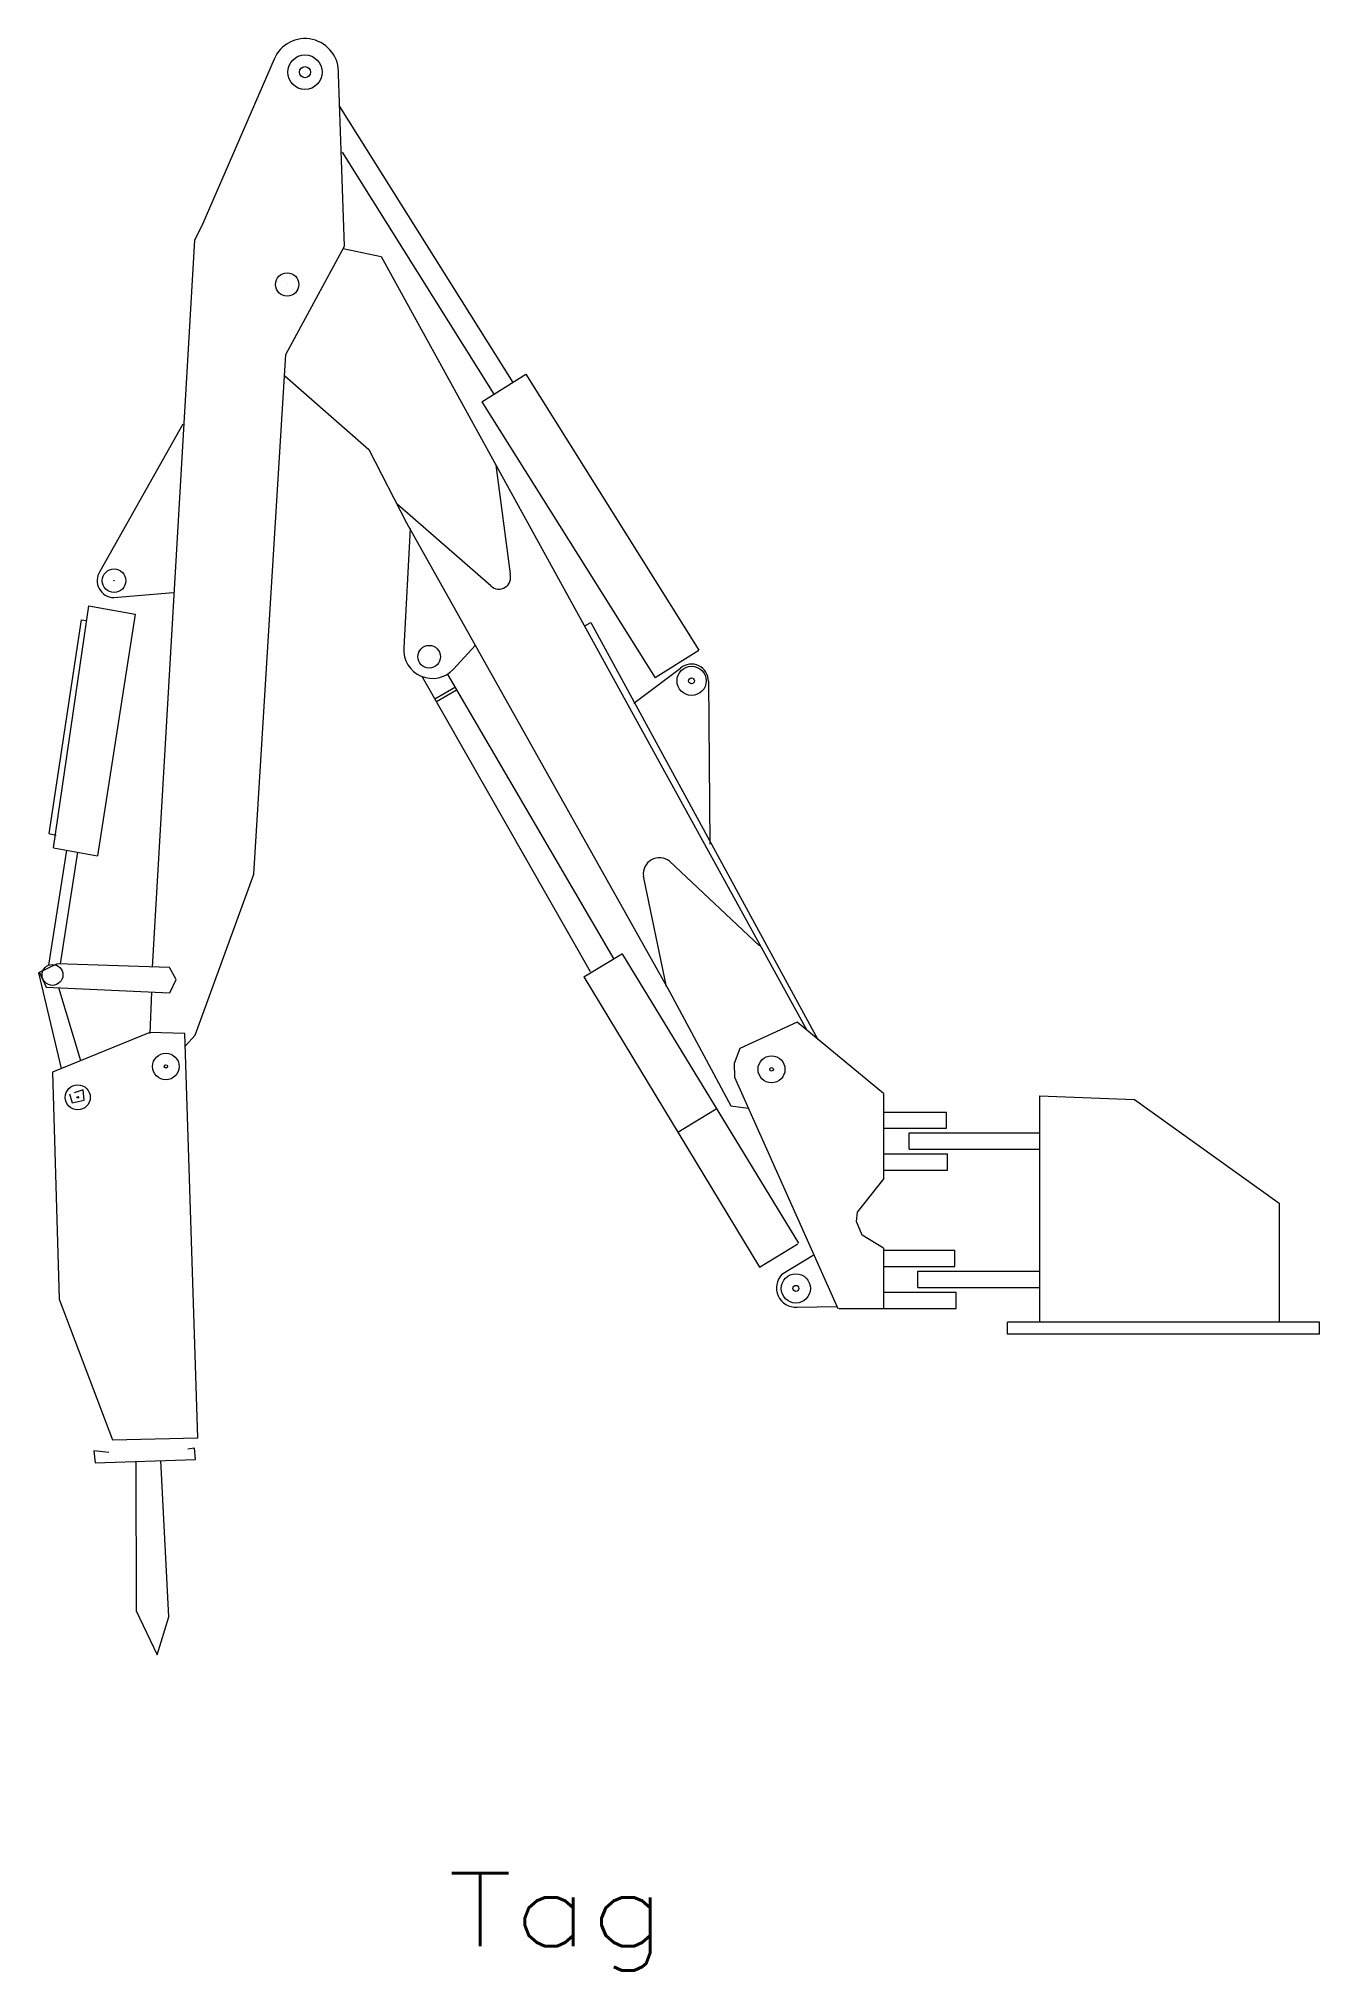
# Model space of a CAD drawing. Header units: inches. Extents: x -7.1 to 15.2, y -18.1 to 15.5.
import ezdxf
from ezdxf.enums import TextEntityAlignment as Align

# ---------------------------------------------------------------- set-up
doc = ezdxf.new("R2010")
doc.units = ezdxf.units.IN
doc.header["$MEASUREMENT"] = 0
doc.layers.get('0').update_dxf_attribs({"lineweight": 0})
doc.layers.add('MECHEQUIP', color=2, linetype='Continuous', lineweight=0, true_color=0xffff00)
doc.styles.add('_TCW_TXTSTY_1', font='TXT.SHX')

msp = doc.modelspace()

# ---------------------------------------------------------------- linework, layer by layer
at = {"layer": 'MECHEQUIP', "color": 6, "linetype": 'Continuous', "true_color": 0xff00ff}
for p, q in [((-3.037209, 15.153783), (-4.296759, 12.250743)), ((-1.809249, 11.900823), (-1.915359, 14.896203)), ((-1.895109, 14.331633), (1.119711, 9.526713)), ((-1.852179, 13.535403), (0.791661, 9.321783)), ((-4.296759, 12.250743), (-4.424739, 12.006123)), ((-4.424739, 12.006123), (-5.159409, -0.652557)), ((-2.833899, 10.010283), (-1.809249, 11.900823)), ((-1.831119, 11.861133), (-1.170969, 11.721813)), ((-1.170969, 11.721813), (6.241341, -1.751727)), ((-3.391989, 0.962583), (-2.833899, 10.010283)), ((-2.850909, 9.642543), (-1.388859, 8.360313)), ((0.583491, 9.191373), (1.346511, 9.669273)), ((1.345701, 9.669273), (4.360521, 4.864353)), ((0.583491, 9.190563), (3.598311, 4.385643)), ((-4.628049, 8.799333), (-6.071469, 6.233253)), ((-1.388859, 8.360313), (-0.729519, 7.083753)), ((0.823251, 8.088963), (1.074351, 6.193563)), ((0.739821, 5.982153), (-0.890709, 7.404513)), ((-0.729519, 7.083753), (3.848601, -1.078617)), ((-0.667149, 6.982503), (-0.778929, 4.904043)), ((-5.830899, 5.781273), (-4.792479, 5.870373)), ((-6.394659, 5.395713), (-6.960849, 1.673763)), ((-6.877419, 1.423473), (-6.265059, 5.638713)), ((-6.392229, 5.394903), (-6.306369, 5.379513)), ((-6.265059, 5.638713), (-5.455869, 5.490483)), ((-5.455869, 5.490483), (-6.115209, 1.284153)), ((2.375211, 5.289603), (2.478081, 5.347923)), ((2.478081, 5.347923), (6.434931, -1.912917)), ((0.089391, 4.532253), (0.466041, 4.943733)), ((3.598311, 4.386453), (4.360521, 4.864353)), ((-0.457359, 4.401033), (2.468361, -0.729507)), ((2.887941, -0.514857), (-0.014289, 4.452873)), ((3.229761, 3.941763), (4.043811, 4.552503)), ((0.122601, 4.218783), (-0.235419, 4.009803)), ((0.150141, 4.171803), (-0.207879, 3.962823)), ((4.528191, 4.323273), (4.554921, 1.488273)), ((-6.653859, 1.382163), (-6.968139, -0.622587)), ((-6.960849, 1.673763), (-6.831249, 1.642983)), ((-6.877419, 1.423473), (-6.115209, 1.284153)), ((-6.459459, 1.347333), (-6.764829, -0.598287)), ((3.851031, 1.189383), (5.418381, -0.284817)), ((-4.412589, -1.839207), (-3.391989, 0.962583)), ((3.795951, -0.995997), (3.396621, 0.930183)), ((-6.817479, -0.596667), (-7.138239, -0.752187)), ((-4.856469, -0.663087), (-6.817479, -0.596667)), ((-4.741449, -0.870447), (-4.856469, -0.663087)), ((2.359011, -0.824277), (3.031311, -0.417657)), ((3.029691, -0.432237), (6.097971, -5.463957)), ((-7.138239, -0.752187), (-6.745389, -2.420787)), ((-7.124469, -0.745707), (-7.008639, -1.000857)), ((-7.008639, -1.000857), (-4.855659, -1.103727)), ((-4.855659, -1.103727), (-4.741449, -0.870447)), ((2.357391, -0.825087), (5.416761, -5.877867)), ((-6.789939, -1.011387), (-6.407619, -2.283087)), ((-5.169939, -1.088337), (-5.203959, -1.809237)), ((3.848601, -1.078617), (4.920231, -3.072027)), ((6.072861, -1.614837), (5.073321, -2.073297)), ((7.577031, -2.857377), (6.072861, -1.614837)), ((-5.203959, -1.793037), (-6.896049, -2.481537)), ((-4.589979, -1.809237), (-5.203959, -1.793037)), ((-4.366419, -8.851377), (-4.589979, -1.809237)), ((-4.582689, -2.027127), (-4.412589, -1.839207)), ((5.073321, -2.073297), (4.978551, -2.331687)), ((4.978551, -2.331687), (4.980171, -2.573067)), ((-6.896049, -2.481537), (-6.781839, -6.434337)), ((4.980171, -2.573067), (6.783231, -6.597147)), ((-6.602829, -2.859807), (-6.552609, -3.020187)), ((-6.552609, -3.020187), (-6.342819, -2.968347)), ((-6.360639, -2.791767), (-6.521829, -2.842797)), ((-6.342819, -2.968347), (-6.360639, -2.791767)), ((7.577031, -2.857377), (7.576221, -4.334817)), ((10.297821, -2.897877), (10.296201, -6.835287)), ((10.297821, -2.897877), (11.949411, -2.957007)), ((11.949411, -2.957007), (14.467701, -4.764927)), ((3.993591, -3.526437), (4.665891, -3.119817)), ((4.920231, -3.072027), (5.221551, -3.113337)), ((7.577031, -3.177327), (8.672961, -3.177327)), ((8.672961, -3.460827), (8.672961, -3.177327)), ((7.576221, -3.460827), (8.672961, -3.460827)), ((8.024151, -3.825327), (8.024151, -3.541827)), ((8.024151, -3.541827), (10.297821, -3.541827)), ((7.576221, -3.906327), (8.694021, -3.906327)), ((8.024151, -3.825327), (10.297821, -3.825327)), ((8.694021, -4.189827), (8.694021, -3.906327)), ((7.124241, -4.920447), (7.589181, -4.334817)), ((7.577031, -4.189827), (8.694021, -4.189827)), ((7.109661, -5.081637), (7.124241, -4.920447)), ((14.467701, -4.764927), (14.466891, -6.836907)), ((7.208481, -5.320587), (7.109661, -5.081637)), ((7.576221, -5.550627), (7.208481, -5.320587)), ((5.415951, -5.877867), (6.088251, -5.471247)), ((5.808801, -6.003417), (6.355551, -5.672937)), ((7.576221, -5.550627), (7.575411, -6.597147)), ((7.576221, -5.584647), (8.822811, -5.584647)), ((8.822811, -5.868147), (8.822811, -5.584647)), ((7.576221, -5.868147), (8.822811, -5.868147)), ((8.174001, -6.232647), (8.174001, -5.949147)), ((8.174001, -5.949147), (10.297011, -5.949147)), ((7.576221, -6.313647), (8.843871, -6.313647)), ((8.174001, -6.232647), (10.297011, -6.232647)), ((8.843871, -6.597147), (8.843871, -6.313647)), ((-6.781839, -6.434337), (-5.851149, -8.888637)), ((6.071241, -6.576087), (6.768651, -6.564747)), ((6.799431, -6.597147), (8.843871, -6.597147)), ((9.737301, -7.044267), (9.737301, -6.836097)), ((15.169971, -6.836907), (9.737301, -6.836097)), ((15.169971, -7.045077), (9.737301, -7.044267)), ((15.169971, -7.045077), (15.169971, -6.836907)), ((-6.174339, -9.075747), (-6.155709, -9.284727)), ((-5.914329, -9.104097), (-6.174339, -9.075747)), ((-5.851149, -8.888637), (-4.366419, -8.851377)), ((-4.424739, -9.033627), (-4.538139, -9.050637)), ((-4.406919, -9.225597), (-4.424739, -9.033627)), ((-6.155709, -9.284727), (-4.406919, -9.225597)), ((-5.442909, -9.260427), (-5.436429, -11.862147)), ((-4.867809, -11.965827), (-5.010369, -9.245847)), ((-5.436429, -11.862147), (-5.072739, -12.628407)), ((-5.072739, -12.628407), (-4.867809, -11.965827))]:
    msp.add_line(p, q, dxfattribs=at)
for centre, radius in [((-2.498559, 14.929413), 0.299389), ((-2.498559, 14.929413), 0.096889), ((-2.808789, 11.232573), 0.203207), ((-2.808789, 11.232573), 0.000707), ((-5.824419, 6.074493), 0.20486), ((-5.824419, 6.074493), 0.00236), ((-0.335049, 4.750953), 0.197644), ((4.234971, 4.329753), 0.253913), ((4.234971, 4.329753), 0.051413), ((-6.896859, -0.790257), 0.181767), ((-4.922079, -2.384337), 0.23067), ((5.627361, -2.434557), 0.234644), ((-4.922079, -2.384337), 0.02817), ((5.627361, -2.434557), 0.032144), ((-6.456219, -2.922177), 0.217859), ((-6.456219, -2.922177), 0.015359), ((6.050991, -6.248847), 0.254432), ((6.050991, -6.248847), 0.051932)]:
    msp.add_circle(centre, radius, dxfattribs=at)
for centre, radius, start, end in [((-2.498558, 14.929413), 0.583853, -3.226664, 157.386222), ((-5.824418, 6.074493), 0.293439, 147.255472, 268.733953), ((0.879141, 6.132003), 0.204352, -132.990367, 17.502875), ((-0.278349, 4.873263), 0.501131, 176.262744, 317.159828), ((4.234972, 4.329753), 0.293069, -1.231928, 130.635581), ((3.674451, 0.970683), 0.28066, 51.082297, 188.293753), ((6.050182, -6.239127), 0.337378, 135.588653, 273.576361)]:
    msp.add_arc(centre, radius, start, end, dxfattribs=at)

# ---------------------------------------------------------------- texts
at = {"color": 7, "linetype": 'Continuous', "style": '_TCW_TXTSTY_1', "width": 1.166667}
msp.add_text('Tag', height=1.27002, dxfattribs=at).set_placement((-0.012339, -17.700563), (3.797721, -17.700563), align=Align.FIT)

doc.saveas('drawing.dxf')
